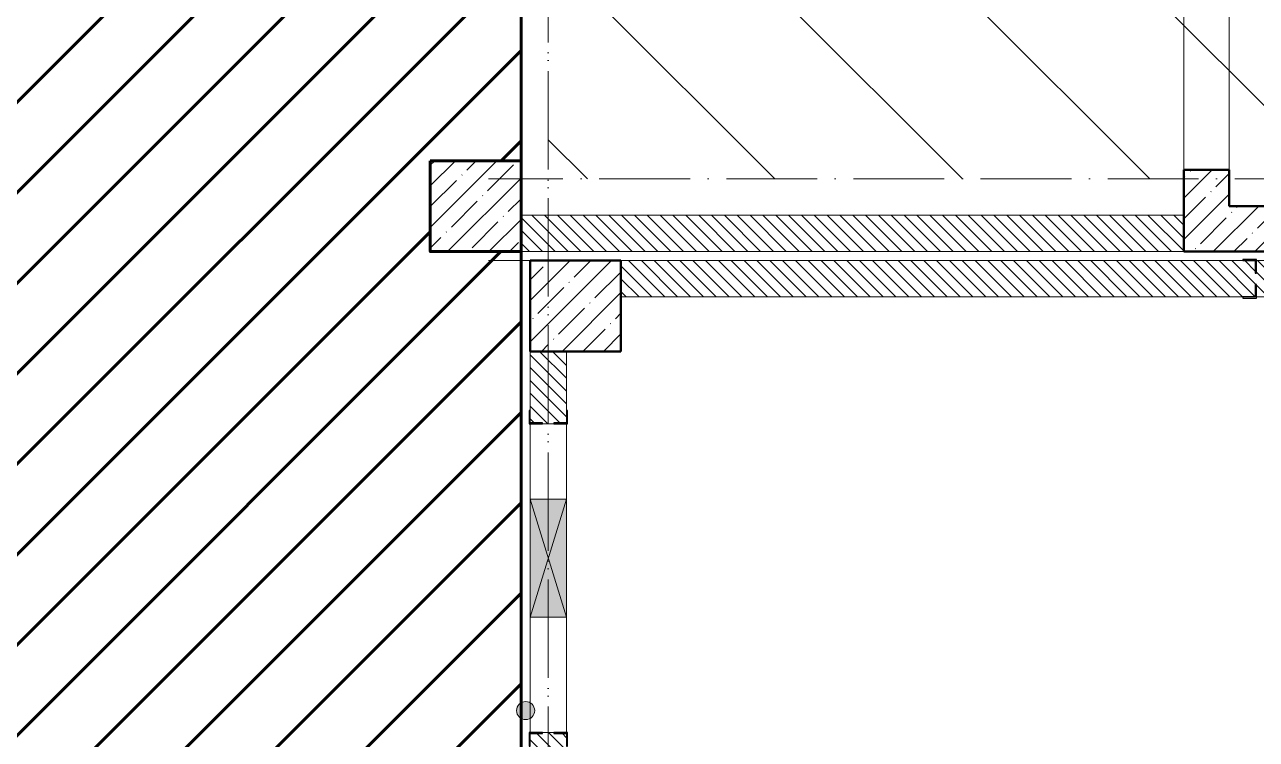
# Model space of a CAD drawing. Header units: millimetres. Extents: x -606178 to 312196, y -19338 to 632709.
# Drawn here: x -50249 to -43465, y 495938 to 499875 of the extents above; entities that cross this region are included whole.
import ezdxf

# ---------------------------------------------------------------- set-up
doc = ezdxf.new("R2010")
doc.units = ezdxf.units.MM
doc.linetypes.add('50_200_ШТРИХ_1Т_ш5_п1_п1_', pattern=[700, 500, -100, 0, -100])
for name, color, linetype, lineweight in [('4) ЛЕстницы', 5, 'Continuous', 30), ('6.4.1) Окр пт с инж. ПТ2.16', 3, 'Continuous', 60), ('A-DETL-GENF-OTLN', 7, 'Continuous', 9), ('A-FLOR-____-OTLN', 7, 'Continuous', 9), ('A-GENM-____-MCUT', 7, 'Continuous', 25), ('A-GENM-____-OTLN-1', 7, 'Continuous', 25), ('A-GLAZ-____-OTLN', 7, 'Continuous', 9), ('A-WALL-____-MCUT', 7, 'Continuous', 13), ('A-WALL-____-MCUT-1', 7, 'Continuous', 9), ('A-WALL-____-MCUT-2', 7, 'Continuous', 50), ('A-WALL-____-MCUT-3', 7, 'Continuous', 9), ('A-WALL-____-OTLN', 7, 'Continuous', 9), ('A-WALL-____-PATT-1', 7, 'Continuous', 9), ('G-____-____-TEXT', 7, 'Continuous', 9), ('I-WALL-____-OTLN', 7, 'Continuous', 9), ('S-COLS-____-MCUT', 7, 'Continuous', 50), ('S-COLS-____-OTLN', 7, 'Continuous', 9), ('S-GRID-____-OTLN-1', 7, '50_200_ШТРИХ_1Т_ш5_п1_п1_', 9)]:
    doc.layers.add(name, color=color, linetype=linetype, lineweight=lineweight)
pattern_1 = [(135, (-140714.89, 451794.26), (-35.35534, -35.35534), [])]
pattern_2 = [(45, (-93500, -46531.04), (-114.04925, 114.04925), []), (45, (-93385.95, -46531.04), (-114.04925, 114.04925), [201.613, -40.323, 3.353, -36.97])]
pattern_3 = [(45, (-92950, -47081.04), (-114.04925, 114.04925), []), (45, (-92835.95, -47081.04), (-114.04925, 114.04925), [201.613, -40.323, 3.353, -36.97])]
pattern_4 = [(45, (-140714.89, 451794.26), (-114.04925, 114.04925), []), (45, (-140600.84, 451794.26), (-114.04925, 114.04925), [201.612, -40.322, 3.353, -36.97])]

# ---------------------------------------------------------------- blocks, each defined once
blk = doc.blocks.new('BSC_Колонна _Прямоугольная - 500х500-V115-АР1_План отверстий 3 этажа в осях 1-64_Ю-ЯЯ')
at = {"layer": 'S-COLS-____-OTLN'}
h = blk.add_hatch(dxfattribs=at)
h.set_pattern_fill('FP_120', color=256, style=0, pattern_type=2)
h.set_pattern_definition(pattern_2)
h.paths.add_polyline_path([(-250, -250), (250, -250), (250, 250), (-250, 250)], flags=0)
at = {"layer": 'S-COLS-____-MCUT'}
for p, q in [((250, 250), (-250, 250)), ((-250, 250), (-250, -250)), ((250, -250), (250, 250)), ((-250, -250), (250, -250))]:
    blk.add_line(p, q, dxfattribs=at)
blk = doc.blocks.new('BSC_Колонна _Прямоугольная - 500х500-V123-АР1_План отверстий 3 этажа в осях 1-64_Ю-ЯЯ')
at = {"layer": 'S-COLS-____-OTLN'}
h = blk.add_hatch(dxfattribs=at)
h.set_pattern_fill('FP_128', color=256, style=0, pattern_type=2)
h.set_pattern_definition(pattern_3)
h.paths.add_polyline_path([(-250, -250), (250, -250), (250, 250), (-250, 250)], flags=0)
at = {"layer": 'S-COLS-____-MCUT'}
for p, q in [((250, 250), (-250, 250)), ((-250, 250), (-250, -250)), ((250, -250), (250, 250)), ((-250, -250), (250, -250))]:
    blk.add_line(p, q, dxfattribs=at)
blk = doc.blocks.new('Фахверк_СКБ_Уголок - 200_3550-28267367-АР1_План отверстий 3 этажа в осях 1-64_Ю-ЯЯ')
at = {"layer": 'A-GENM-____-MCUT'}
for p, q in [((200, 156), (125, 156)), ((125, 156), (125, 81)), ((131, 81), (131, 150)), ((131, 150), (200, 150)), ((200, 150), (200, 156)), ((125, 81), (131, 81)), ((131, 19), (125, 19)), ((125, 19), (125, -56)), ((131, -50), (131, 19)), ((125, -56), (200, -56)), ((200, -50), (131, -50)), ((200, -56), (200, -50))]:
    blk.add_line(p, q, dxfattribs=at)
blk = doc.blocks.new('Фахверк_СКБ_Уголок - 200_3960-28268576-АР1_План отверстий 3 этажа в осях 1-64_Ю-ЯЯ')
at = {"layer": 'A-GENM-____-MCUT'}
for p, q in [((200, 156), (125, 156)), ((125, 156), (125, 81)), ((131, 81), (131, 150)), ((131, 150), (200, 150)), ((200, 150), (200, 156)), ((125, 81), (131, 81)), ((131, 19), (125, 19)), ((125, 19), (125, -56)), ((131, -50), (131, 19)), ((125, -56), (200, -56)), ((200, -50), (131, -50)), ((200, -56), (200, -50))]:
    blk.add_line(p, q, dxfattribs=at)
blk = doc.blocks.new('AR_Отверстие прямоугольное _в стене_ - AR_Отверстие прямоугольное _в стене__ОВ-36945931-АР1_План отверстий 3 этажа в осях 1-64_Ю-ЯЯ')
at = {"layer": 'A-GLAZ-____-OTLN'}
blk.add_hatch(color=256, dxfattribs=at).paths.add_polyline_path([(325, 100), (-325, 100), (-325, -100), (325, -100)], flags=0)
at = {"layer": 'A-DETL-GENF-OTLN'}
for p, q in [((-325, -100), (-325, 100)), ((-325, 100), (325, 100)), ((325, 100), (-325, -100)), ((-325, 100), (325, -100)), ((325, 100), (-325, 100)), ((-325, 100), (-325, -100)), ((325, 100), (325, -100)), ((325, -100), (325, 100)), ((325, -100), (-325, -100)), ((-325, -100), (325, -100))]:
    blk.add_line(p, q, dxfattribs=at)
blk = doc.blocks.new('BSC_Колонна _Прямоугольная - 500х500-V139-АР1_План отверстий 3 этажа в осях 1-64_А-ГГ')
at = {"layer": 'S-COLS-____-OTLN'}
h = blk.add_hatch(dxfattribs=at)
h.set_pattern_fill('FP_162', color=256, style=0, pattern_type=2)
h.set_pattern_definition(pattern_2)
h.paths.add_polyline_path([(-250, -250), (250, -250), (250, 250), (-250, 250)], flags=0)
at = {"layer": 'S-COLS-____-MCUT'}
for p, q in [((250, 250), (-250, 250)), ((-250, 250), (-250, -250)), ((250, -250), (250, 250)), ((-250, -250), (250, -250))]:
    blk.add_line(p, q, dxfattribs=at)
blk = doc.blocks.new('BSC_Колонна _Прямоугольная - 500х500-V147-АР1_План отверстий 3 этажа в осях 1-64_А-ГГ')
at = {"layer": 'S-COLS-____-OTLN'}
h = blk.add_hatch(dxfattribs=at)
h.set_pattern_fill('FP_170', color=256, style=0, pattern_type=2)
h.set_pattern_definition(pattern_3)
h.paths.add_polyline_path([(-250, -250), (250, -250), (250, 250), (-250, 250)], flags=0)
at = {"layer": 'S-COLS-____-MCUT'}
for p, q in [((250, 250), (-250, 250)), ((-250, 250), (-250, -250)), ((250, -250), (250, 250)), ((-250, -250), (250, -250))]:
    blk.add_line(p, q, dxfattribs=at)
blk = doc.blocks.new('Фахверк_СКБ_Уголок - 200_3550-28267367-АР1_План отверстий 3 этажа в осях 1-64_А-ГГ')
at = {"layer": 'A-GENM-____-MCUT'}
for p, q in [((200, 156), (125, 156)), ((125, 156), (125, 81)), ((131, 81), (131, 150)), ((131, 150), (200, 150)), ((200, 150), (200, 156)), ((125, 81), (131, 81)), ((131, 19), (125, 19)), ((125, 19), (125, -56)), ((131, -50), (131, 19)), ((125, -56), (200, -56)), ((200, -50), (131, -50)), ((200, -56), (200, -50))]:
    blk.add_line(p, q, dxfattribs=at)
blk = doc.blocks.new('Фахверк_СКБ_Уголок - 200_3960-28268576-АР1_План отверстий 3 этажа в осях 1-64_А-ГГ')
at = {"layer": 'A-GENM-____-MCUT'}
for p, q in [((200, 156), (125, 156)), ((125, 156), (125, 81)), ((131, 81), (131, 150)), ((131, 150), (200, 150)), ((200, 150), (200, 156)), ((125, 81), (131, 81)), ((131, 19), (125, 19)), ((125, 19), (125, -56)), ((131, -50), (131, 19)), ((125, -56), (200, -56)), ((200, -50), (131, -50)), ((200, -56), (200, -50))]:
    blk.add_line(p, q, dxfattribs=at)
blk = doc.blocks.new('AR_Отверстие прямоугольное _в стене_ - AR_Отверстие прямоугольное _в стене__ОВ-36945931-АР1_План отверстий 3 этажа в осях 1-64_А-ГГ')
at = {"layer": 'A-GLAZ-____-OTLN'}
blk.add_hatch(color=256, dxfattribs=at).paths.add_polyline_path([(325, 100), (-325, 100), (-325, -100), (325, -100)], flags=0)
at = {"layer": 'A-DETL-GENF-OTLN'}
for p, q in [((-325, -100), (-325, 100)), ((-325, 100), (325, 100)), ((325, 100), (-325, -100)), ((-325, 100), (325, -100)), ((325, 100), (-325, 100)), ((-325, 100), (-325, -100)), ((325, 100), (325, -100)), ((325, -100), (325, 100)), ((325, -100), (-325, -100)), ((-325, -100), (325, -100))]:
    blk.add_line(p, q, dxfattribs=at)

msp = doc.modelspace()

# ---------------------------------------------------------------- hatches: boundary and pattern name
at = {"layer": '4) ЛЕстницы'}
h = msp.add_hatch(dxfattribs=at)
h.set_pattern_fill('ANSI31', color=256, scale=230, angle=90)
h.set_pattern_definition([(135, (-424485.6, 538657.7), (-516.3647, -516.3647), [])])
h.paths.add_polyline_path([(-47364.891, 499025.3011), (-47364.891, 501075.3011), (-39864.891, 501075.3011), (-39864.891, 499025.3011)])
at = {"layer": '6.4.1) Окр пт с инж. ПТ2.16'}
h = msp.add_hatch(dxfattribs=at)
h.set_pattern_fill('ANSI31', color=256, scale=111)
h.paths.add_polyline_path([(-47514.891, 506975.3011), (-57314.891, 506975.3011), (-57314.891, 495625.3011), (-52914.891, 495625.3011), (-52914.891, 495025.3011), (-51964.891, 495025.3011), (-51964.891, 495275.3011), (-51464.891, 495275.3011), (-51464.891, 495025.3011), (-48014.891, 495025.3011), (-48014.891, 495275.3011), (-47514.891, 495275.3011), (-47514.891, 498625.3011), (-48014.891, 498625.3011), (-48014.891, 499125.3011), (-47514.891, 499125.3011)])
h.paths.add_polyline_path([(-51964.891, 503975.3011), (-51764.891, 503975.3011), (-50664.891, 503975.3011), (-50664.891, 501775.3011), (-51764.891, 501775.3011), (-51764.891, 499925.3011), (-50664.891, 499925.3011), (-50664.891, 497725.3011), (-51764.891, 497725.3011), (-51964.891, 497725.3011)], flags=16)
h.paths.add_polyline_path([(-52935.992, 498643.8593), (-56935.992, 498643.8593), (-56935.992, 503161.8656), (-52935.992, 503161.8656)], flags=16)
at = {"layer": 'A-WALL-____-PATT-1'}
h = msp.add_hatch(dxfattribs=at)
h.set_pattern_fill('FP_12', color=256, style=0, pattern_type=2)
h.set_pattern_definition(pattern_4)
h.paths.add_polyline_path([(-43864.891, 498875.3011), (-43614.891, 498875.3011), (-43614.891, 499075.3011), (-43864.891, 499075.3011)], flags=0)
h.paths.add_polyline_path([(-43614.891, 500675.3011), (-43614.891, 501525.3011), (-43864.891, 501525.3011), (-43864.891, 500675.3011)], flags=0)
h = msp.add_hatch(dxfattribs=at)
h.set_pattern_fill('FP_38', color=256, style=0, pattern_type=2)
h.set_pattern_definition(pattern_4)
h.paths.add_polyline_path([(-43614.891, 498875.3011), (-43614.891, 499075.3011), (-43864.891, 499075.3011), (-43864.891, 498875.3011)], flags=0)
h = msp.add_hatch(dxfattribs=at)
h.set_pattern_fill('FP_12', color=256, style=0, pattern_type=2)
h.set_pattern_definition(pattern_4)
h.paths.add_polyline_path([(-39464.891, 498625.3011), (-39464.891, 498875.3011), (-43864.891, 498875.3011), (-43864.891, 498625.3011), (-39983.4525, 498625.3011)], flags=0)
h = msp.add_hatch(dxfattribs=at)
h.set_pattern_fill('FP_38', color=256, style=0, pattern_type=2)
h.set_pattern_definition(pattern_4)
h.paths.add_polyline_path([(-39464.891, 498625.3011), (-39464.891, 498875.3011), (-43864.891, 498875.3011), (-43864.891, 498625.3011), (-39983.1035, 498625.3011)], flags=0)
h = msp.add_hatch(dxfattribs=at)
h.set_pattern_fill('FP_9', color=256, style=0, pattern_type=2)
h.set_pattern_definition(pattern_1)
h.paths.add_polyline_path([(-43864.891, 498625.3011), (-43864.891, 498825.3011), (-47514.891, 498825.3011), (-47514.891, 498625.3011), (-45285.8454, 498625.3011)], flags=0)
h = msp.add_hatch(dxfattribs=at)
h.set_pattern_fill('FP_6', color=256, style=0, pattern_type=2)
h.set_pattern_definition(pattern_1)
h.paths.add_polyline_path([(-43864.891, 498625.3011), (-43864.891, 498825.3011), (-47514.891, 498825.3011), (-47514.891, 498625.3011), (-45285.4963, 498625.3011)], flags=0)
h = msp.add_hatch(dxfattribs=at)
h.set_pattern_fill('FP_9', color=256, style=0, pattern_type=2)
h.set_pattern_definition(pattern_1)
h.paths.add_polyline_path([(-39964.891, 498375.3011), (-39964.891, 498575.3011), (-43464.891, 498575.3011), (-43464.891, 498506.3011), (-43470.891, 498506.3011), (-43470.891, 498575.3011), (-46964.891, 498575.3011), (-46964.891, 498375.3011), (-43470.891, 498375.3011), (-43470.891, 498444.3011), (-43464.891, 498444.3011), (-43464.891, 498375.3011), (-39983.4525, 498375.3011)], flags=0)
h = msp.add_hatch(dxfattribs=at)
h.set_pattern_fill('FP_6', color=256, style=0, pattern_type=2)
h.set_pattern_definition(pattern_1)
h.paths.add_polyline_path([(-39964.891, 498375.3011), (-39964.891, 498575.3011), (-43464.891, 498575.3011), (-43464.891, 498506.3011), (-43470.891, 498506.3011), (-43470.891, 498575.3011), (-46964.891, 498575.3011), (-46964.891, 498375.3011), (-43470.891, 498375.3011), (-43470.891, 498444.3011), (-43464.891, 498444.3011), (-43464.891, 498375.3011), (-39983.1035, 498375.3011)], flags=0)
h = msp.add_hatch(dxfattribs=at)
h.set_pattern_fill('FP_9', color=256, style=0, pattern_type=2)
h.set_pattern_definition(pattern_1)
h.paths.add_polyline_path([(-47464.891, 494725.3011), (-47264.891, 494725.3011), (-47264.891, 495325.3011), (-47464.891, 495325.3011), (-47464.891, 495294.5885)], flags=0)
h.paths.add_polyline_path([(-47395.891, 495725.3011), (-47333.891, 495725.3011), (-47333.891, 495731.3011), (-47264.891, 495731.3011), (-47265.851, 495969.3011), (-47333.891, 495969.3011), (-47333.891, 495975.3011), (-47395.891, 495975.3011), (-47395.891, 495969.3011), (-47464.891, 495969.3011), (-47464.891, 495731.3011), (-47395.891, 495731.3011)], flags=0)
h.paths.add_polyline_path([(-47395.891, 497675.3011), (-47333.891, 497675.3011), (-47333.891, 497681.3011), (-47264.891, 497681.3011), (-47264.891, 498075.3011), (-47464.891, 498075.3011), (-47464.891, 497681.3011), (-47395.891, 497681.3011)], flags=0)
h = msp.add_hatch(dxfattribs=at)
h.set_pattern_fill('FP_6', color=256, style=0, pattern_type=2)
h.set_pattern_definition(pattern_1)
h.paths.add_polyline_path([(-47464.891, 494725.3011), (-47264.891, 494725.3011), (-47264.891, 495325.3011), (-47464.891, 495325.3011)], flags=0)
h.paths.add_polyline_path([(-47333.891, 495725.3011), (-47333.891, 495731.3011), (-47264.891, 495731.3011), (-47265.851, 495969.3011), (-47333.891, 495969.3011), (-47333.891, 495975.3011), (-47395.891, 495975.3011), (-47395.891, 495969.3011), (-47464.891, 495969.3011), (-47464.891, 495731.3011), (-47395.891, 495731.3011), (-47395.891, 495725.3011)], flags=0)
h.paths.add_polyline_path([(-47333.891, 497675.3011), (-47333.891, 497681.3011), (-47264.891, 497681.3011), (-47264.891, 498075.3011), (-47464.891, 498075.3011), (-47464.891, 497681.3011), (-47395.891, 497681.3011), (-47395.891, 497675.3011)], flags=0)
at = {"layer": 'G-____-____-TEXT'}
h = msp.add_hatch(color=256, dxfattribs=at)
edge = h.paths.add_edge_path(flags=0)
edge.add_arc((-47489.9254, 496096.5108), 50, 0, 360)
h = msp.add_hatch(color=256, dxfattribs=at)
edge = h.paths.add_edge_path(flags=0)
edge.add_arc((-47489.9254, 496096.5108), 50, 0, 360)

# ---------------------------------------------------------------- linework, layer by layer
at = {"layer": '6.4.1) Окр пт с инж. ПТ2.16'}
for points in [[(-57314.891, 506975.3011), (-47514.891, 506975.3011), (-47514.891, 495025.3011), (-57314.891, 495025.3011)], [(-48014.891, 499125.3011), (-47514.891, 499125.3011), (-47514.891, 498625.3011), (-48014.891, 498625.3011)]]:
    msp.add_lwpolyline(points, close=True, dxfattribs=at)
at = {"layer": 'A-FLOR-____-OTLN'}
msp.add_line((-47514.891, 495275.3011), (-47514.891, 498625.3011), dxfattribs=at)
msp.add_line((-47514.891, 495275.3011), (-47514.891, 498625.3011), dxfattribs=at)
at = {"layer": 'A-WALL-____-MCUT'}
for p, q in [((-43864.891, 498825.3011), (-47514.891, 498825.3011)), ((-47514.891, 498625.3011), (-43864.891, 498625.3011)), ((-43539.891, 498575.3011), (-46964.891, 498575.3011)), ((-39964.891, 498575.3011), (-43464.891, 498575.3011)), ((-46964.891, 498375.3011), (-43539.891, 498375.3011)), ((-43464.891, 498375.3011), (-39964.891, 498375.3011)), ((-47464.891, 498075.3011), (-47464.891, 497750.3011)), ((-47264.891, 497750.3011), (-47264.891, 498075.3011)), ((-47395.891, 497675.3011), (-47333.891, 497675.3011)), ((-47333.891, 495975.3011), (-47395.891, 495975.3011))]:
    msp.add_line(p, q, dxfattribs=at)
at = {"layer": 'A-WALL-____-MCUT-1'}
for p, q in [((-43864.891, 499075.3011), (-43864.891, 498625.3011)), ((-43614.891, 498875.3011), (-43614.891, 499075.3011)), ((-39464.891, 498875.3011), (-43614.891, 498875.3011)), ((-43864.891, 498625.3011), (-39464.891, 498625.3011))]:
    msp.add_line(p, q, dxfattribs=at)
at = {"layer": 'A-WALL-____-MCUT-2'}
for p, q in [((-43614.891, 499075.3011), (-43864.891, 499075.3011)), ((-43864.891, 499075.3011), (-43864.891, 498625.3011)), ((-43614.891, 498875.3011), (-43614.891, 499075.3011)), ((-39464.891, 498875.3011), (-43614.891, 498875.3011)), ((-43864.891, 498625.3011), (-39464.891, 498625.3011))]:
    msp.add_line(p, q, dxfattribs=at)
at = {"layer": 'A-WALL-____-MCUT-3'}
for p, q in [((-43864.891, 498825.3011), (-47514.891, 498825.3011)), ((-47514.891, 498625.3011), (-43864.891, 498625.3011)), ((-43539.891, 498575.3011), (-46964.891, 498575.3011)), ((-46964.891, 498375.3011), (-43539.891, 498375.3011)), ((-47464.891, 498075.3011), (-47464.891, 497750.3011)), ((-47264.891, 497750.3011), (-47264.891, 498075.3011)), ((-47395.891, 497675.3011), (-47333.891, 497675.3011)), ((-47333.891, 495975.3011), (-47395.891, 495975.3011))]:
    msp.add_line(p, q, dxfattribs=at)
at = {"layer": 'A-WALL-____-OTLN'}
for p, q in [((-43864.891, 499075.3011), (-43864.891, 500675.3011)), ((-43614.891, 500675.3011), (-43614.891, 499075.3011))]:
    msp.add_line(p, q, dxfattribs=at)
at = {"layer": 'G-____-____-TEXT'}
msp.add_circle((-47489.9254, 496096.5108), 50, dxfattribs=at)
msp.add_circle((-47489.9254, 496096.5108), 50, dxfattribs=at)
at = {"layer": 'I-WALL-____-OTLN'}
for p, q in [((-47464.891, 497260.3011), (-47464.891, 497675.3011)), ((-47464.891, 497260.3011), (-47464.891, 497675.3011)), ((-47264.891, 497675.3011), (-47264.891, 497260.3011)), ((-47264.891, 497675.3011), (-47264.891, 497260.3011)), ((-47464.891, 495975.3011), (-47464.891, 496610.3011)), ((-47464.891, 495975.3011), (-47464.891, 496610.3011)), ((-47264.891, 496610.3011), (-47264.891, 495975.3011)), ((-47264.891, 496610.3011), (-47264.891, 495975.3011))]:
    msp.add_line(p, q, dxfattribs=at)
at = {"layer": 'S-GRID-____-OTLN-1'}
for p, q in [((-47364.891, 491375.8881), (-47364.891, 542687.1106)), ((-47364.891, 447311.6528), (-47364.891, 501675.2188)), ((-36782.7761, 499025.3011), (-47693.6266, 499025.3011)), ((-36782.7761, 499025.3011), (-47693.6266, 499025.3011)), ((-47693.6266, 498575.3011), (-36640.4843, 498575.3011)), ((-47693.6266, 498575.3011), (-36640.4843, 498575.3011))]:
    msp.add_line(p, q, dxfattribs=at)

# ---------------------------------------------------------------- block references
at = {"layer": 'A-GENM-____-OTLN-1'}
for name, p, rotation in [('Фахверк_СКБ_Уголок - 200_3550-28267367-АР1_План отверстий 3 этажа в осях 1-64_Ю-ЯЯ', (-43339.891, 498525.3011), 180), ('Фахверк_СКБ_Уголок - 200_3550-28267367-АР1_План отверстий 3 этажа в осях 1-64_А-ГГ', (-43339.891, 498525.3011), 180), ('Фахверк_СКБ_Уголок - 200_3960-28268576-АР1_План отверстий 3 этажа в осях 1-64_Ю-ЯЯ', (-47314.891, 497550.3011), 89.9999999999999), ('Фахверк_СКБ_Уголок - 200_3960-28268576-АР1_План отверстий 3 этажа в осях 1-64_А-ГГ', (-47314.891, 497550.3011), 89.9999999999999), ('Фахверк_СКБ_Уголок - 200_3960-28268576-АР1_План отверстий 3 этажа в осях 1-64_Ю-ЯЯ', (-47414.891, 496100.3011), 269.9999999999999), ('Фахверк_СКБ_Уголок - 200_3960-28268576-АР1_План отверстий 3 этажа в осях 1-64_А-ГГ', (-47414.891, 496100.3011), 269.9999999999999)]:
    msp.add_blockref(name, p, dxfattribs=dict(at, rotation=rotation))
at = {"layer": 'A-GLAZ-____-OTLN', "rotation": 269.9999999999999}
for name in ['AR_Отверстие прямоугольное _в стене_ - AR_Отверстие прямоугольное _в стене__ОВ-36945931-АР1_План отверстий 3 этажа в осях 1-64_Ю-ЯЯ', 'AR_Отверстие прямоугольное _в стене_ - AR_Отверстие прямоугольное _в стене__ОВ-36945931-АР1_План отверстий 3 этажа в осях 1-64_А-ГГ']:
    msp.add_blockref(name, (-47364.891, 496935.3011), dxfattribs=at)
at = {"layer": 'S-COLS-____-OTLN'}
for name, p in [('BSC_Колонна _Прямоугольная - 500х500-V123-АР1_План отверстий 3 этажа в осях 1-64_Ю-ЯЯ', (-47764.891, 498875.3011)), ('BSC_Колонна _Прямоугольная - 500х500-V147-АР1_План отверстий 3 этажа в осях 1-64_А-ГГ', (-47764.891, 498875.3011)), ('BSC_Колонна _Прямоугольная - 500х500-V115-АР1_План отверстий 3 этажа в осях 1-64_Ю-ЯЯ', (-47214.891, 498325.3011)), ('BSC_Колонна _Прямоугольная - 500х500-V139-АР1_План отверстий 3 этажа в осях 1-64_А-ГГ', (-47214.891, 498325.3011))]:
    msp.add_blockref(name, p, dxfattribs=at)

doc.saveas('drawing.dxf')
